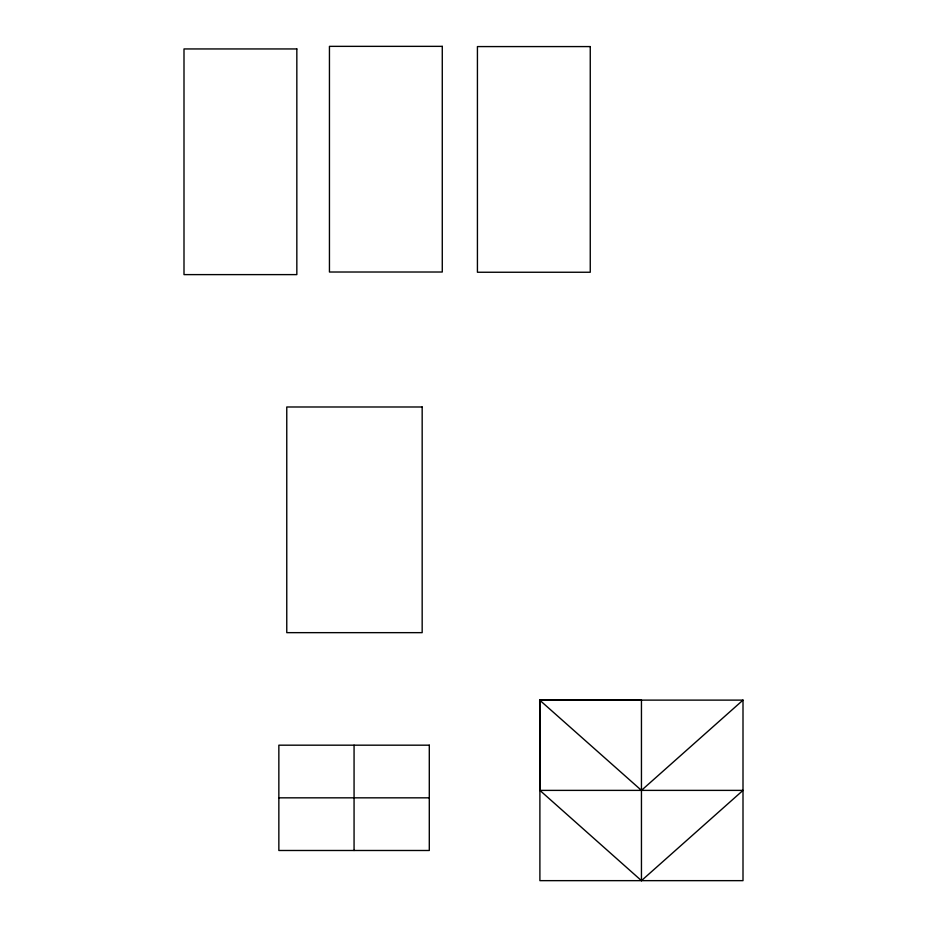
<?xml version="1.0" encoding="UTF-8"?>
<svg xmlns="http://www.w3.org/2000/svg" width="927" height="927" viewBox="0 0 927 927"><rect width="100%" height="100%" fill="white"/><g stroke="black" fill="none" stroke-linecap="round" stroke-linejoin="round"><path stroke-width="1.39" d="M641.217 699.989L539.896 700.117L539.896 880.65L743.002 880.65L743.002 700.117L641.449 790.383L539.676 700.117L539.896 790.383L641.449 880.65L743.002 790.383L539.896 790.383M539.896 700.117L743.002 700.117M278.853 797.834L429.294 797.834M641.449 700.117L641.449 880.65M354.068 745.181L354.068 850.488M442.272 46.35L329.444 46.35L329.444 272.017L442.272 272.017L442.272 46.35M590.256 46.582L477.428 46.582L477.428 272.248L590.256 272.248L590.256 46.582M296.837 48.946L183.998 48.946L183.998 274.612L296.837 274.612L296.837 48.946M422.167 406.988L286.767 406.988L286.767 632.654L422.167 632.654L422.167 406.988M429.294 745.181L278.853 745.181L278.853 850.488L429.294 850.488L429.294 745.181"/></g></svg>
